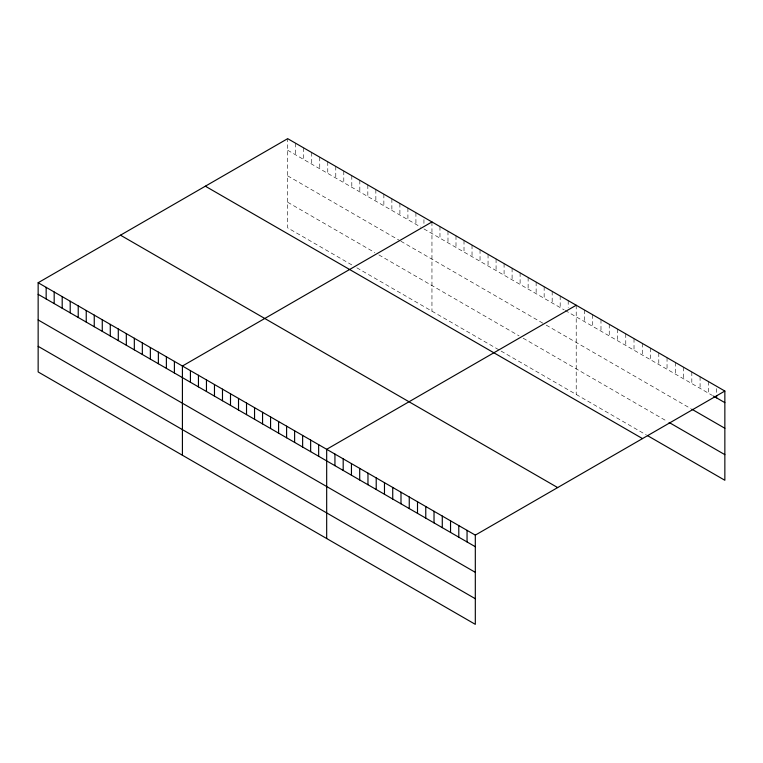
<?xml version="1.0" encoding="UTF-8"?>
<svg xmlns="http://www.w3.org/2000/svg" width="763" height="763" viewBox="0 0 763 763"><rect width="100%" height="100%" fill="white"/><g stroke="black" fill="none" stroke-linecap="round" stroke-linejoin="round"><path stroke-width="0.57" stroke-dasharray="3.81 2.86" d="M287.689 150.254L420.928 227.183M423.942 228.919L564.191 309.892M565.192 310.474L712.461 395.501M287.689 175.871L399.898 240.65M400.899 241.232L544.153 323.941M546.165 325.095L690.792 408.596M287.689 202.262L374.852 252.582M378.858 254.899L519.107 335.873M523.122 338.19L667.043 421.281M351.81 264.895L287.689 227.879L287.689 138.656M356.817 267.794L500.08 350.503M501.081 351.075L646.404 434.986M716.591 388.605L716.591 394.404M708.331 381.51L708.331 393.117M700.081 376.75L700.081 388.348M691.822 371.982L691.822 383.579M683.562 367.213L683.562 378.81M675.303 362.444L675.303 374.042M667.043 357.675L667.043 369.273M658.793 352.907L658.793 364.514M650.534 348.138L650.534 359.745M642.274 343.379L642.274 354.976M634.015 338.61L634.015 350.207M625.765 333.841L625.765 345.439M617.505 329.072L617.505 340.67M609.246 324.304L609.246 335.901M600.986 319.535L600.986 331.142M592.727 314.766L592.727 326.373M584.477 310.007L584.477 321.604M576.218 305.238L576.218 394.461M568.197 300.612L568.197 307.565M560.185 295.977L560.185 307.584M552.174 291.352L552.174 302.949M544.153 286.726L544.153 298.323M536.141 282.1L536.141 293.698M528.13 277.474L528.13 289.072M520.108 272.849L520.108 284.446M512.097 268.214L512.097 279.821M504.085 263.588L504.085 275.195M496.074 258.962L496.074 270.56M488.053 254.337L488.053 265.934M480.041 249.711L480.041 261.308M472.03 245.085L472.03 256.683M464.009 240.459L464.009 252.057M455.997 235.824L455.997 247.431M447.986 231.199L447.986 242.796M439.965 226.573L439.965 238.17M431.953 221.947L431.953 311.17M423.942 219.639L423.942 224.274M415.921 212.696L415.921 224.293M407.909 208.061L407.909 219.668M399.898 203.435L399.898 215.032M391.877 198.809L391.877 210.407M383.865 194.183L383.865 205.781M375.854 189.558L375.854 201.155M367.833 184.932L367.833 196.53M359.821 180.297L359.821 191.904M351.81 175.671L351.81 187.278M343.789 171.046L343.789 182.643M335.777 166.42L335.777 178.017M327.766 161.794L327.766 173.392M319.745 157.168L319.745 168.766M311.733 152.543L311.733 164.14M303.722 147.908L303.722 159.515M295.701 143.282L295.701 154.879"/><path stroke-width="1.14" d="M38.15 282.73L475.311 535.121L475.311 624.344L38.15 371.953L38.15 282.73L287.689 138.656L724.85 391.047L724.85 480.27L647.434 435.578M431.953 221.947L182.414 366.021L182.414 455.244M576.218 305.238L326.678 449.302L326.678 538.525M475.311 535.121L724.85 391.047M713.5 396.092L724.85 402.645M691.822 409.197L724.85 428.262M669.113 422.473L724.85 454.653M205.342 186.201L642.503 438.591M120.497 235.185L557.658 487.576M38.15 294.327L475.311 546.718M38.15 319.945L475.311 572.336M38.15 346.335L475.311 598.726M716.591 395.558L716.591 397.885M467.051 530.352L467.051 541.949M458.792 525.583L458.792 537.181M450.542 520.814L450.542 532.421M442.282 516.046L442.282 527.653M434.023 511.286L434.023 522.884M425.764 506.518L425.764 518.115M417.504 501.749L417.504 513.346M409.254 496.98L409.254 508.578M400.995 492.211L400.995 503.809M392.735 487.443L392.735 499.05M384.476 482.674L384.476 494.281M376.216 477.915L376.216 489.512M367.966 473.146L367.966 484.743M359.707 468.377L359.707 479.975M351.447 463.608L351.447 475.206M343.188 458.84L343.188 470.437M334.938 454.071L334.938 465.668M318.657 444.676L318.657 456.274M310.646 440.051L310.646 451.648M302.634 435.425L302.634 447.023M294.613 430.799L294.613 442.397M286.602 426.174L286.602 437.771M278.59 421.538L278.59 433.146M270.569 416.913L270.569 428.52M262.558 412.287L262.558 423.885M254.546 407.661L254.546 419.259M246.525 403.036L246.525 414.633M238.514 398.41L238.514 410.008M230.502 393.784L230.502 405.382M222.481 389.149L222.481 400.756M214.47 384.523L214.47 396.121M206.458 379.898L206.458 391.495M198.447 375.272L198.447 386.87M190.426 370.646L190.426 382.244M174.403 361.385L174.403 372.993M166.382 356.76L166.382 368.357M158.37 352.134L158.37 363.732M150.359 347.508L150.359 359.106M142.338 342.883L142.338 354.48M134.326 338.257L134.326 349.855M126.315 333.622L126.315 345.229M118.294 328.996L118.294 340.603M110.282 324.37L110.282 335.968M102.271 319.745L102.271 331.342M94.25 315.119L94.25 326.717M86.238 310.493L86.238 322.091M78.227 305.868L78.227 317.465M70.206 301.232L70.206 312.84M62.194 296.607L62.194 308.204M54.183 291.981L54.183 303.579M46.161 287.355L46.161 298.953"/></g></svg>
